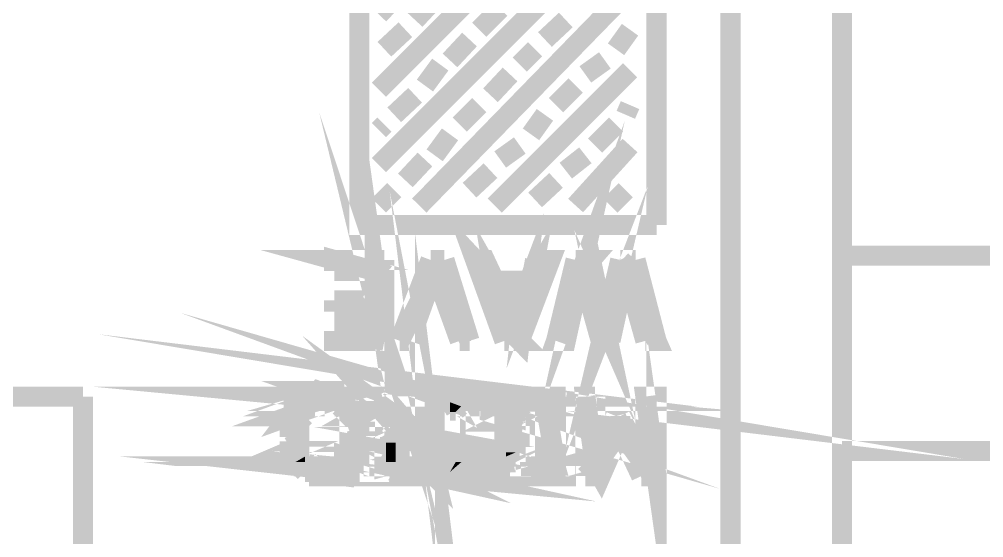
# Model space of a CAD drawing. Header units: inches. Extents: x -524 to 1067, y -71 to 1110.
# Drawn here: x 761.75 to 806.25, y 426.51 to 450.43 of the extents above; entities that cross this region are included whole.
import ezdxf

# ---------------------------------------------------------------- set-up
doc = ezdxf.new("R2010")
doc.units = ezdxf.units.IN
doc.header["$MEASUREMENT"] = 0
doc.layers.add('H', color=7, linetype='Continuous')
doc.layers.add('P', color=7, linetype='Continuous')

msp = doc.modelspace()

# ---------------------------------------------------------------- hatches: boundary and pattern name
at = {"layer": 'H', "linetype": 'Continuous'}
for points in [[(776.349, 438.812), (776.349, 439.265), (778.667, 439.265), (778.152, 438.812), (776.349, 438.812)], [(778.667, 435.593), (778.152, 438.812), (778.667, 439.265), (778.667, 435.593)], [(780.919, 438.812), (779.827, 435.593), (779.309, 435.593), (780.729, 439.265), (781.437, 439.265), (780.919, 438.812)], [(782.145, 435.593), (780.919, 438.812), (781.437, 439.265), (782.594, 435.593), (782.145, 435.593)], [(783.944, 437.845), (784.204, 435.593), (782.787, 439.265), (783.755, 438.363), (785.105, 437.845), (783.944, 437.845)], [(783.755, 438.363), (782.787, 439.265), (783.236, 439.265), (783.755, 438.363)], [(784.912, 435.593), (785.105, 437.845), (785.364, 438.363), (785.62, 439.265), (784.912, 435.593)], [(784.912, 435.593), (785.62, 439.265), (786.262, 439.265), (784.912, 435.593)], [(787.682, 438.812), (786.97, 435.593), (786.521, 435.593), (787.423, 439.265), (788.131, 439.265), (787.682, 438.812)], [(788.839, 436.235), (788.58, 435.593), (787.682, 438.812), (788.131, 439.265), (788.839, 436.235)], [(789.74, 438.812), (789.032, 435.593), (788.58, 435.593), (788.839, 436.235), (789.547, 439.265), (790.255, 439.265), (789.74, 438.812)], [(790.708, 435.593), (789.74, 438.812), (790.255, 439.265), (791.156, 435.593), (790.708, 435.593)], [(778.667, 435.593), (778.152, 436.947), (778.152, 438.812), (778.667, 435.593)], [(785.105, 437.845), (783.755, 438.363), (785.364, 438.363), (785.105, 437.845)], [(784.204, 435.593), (783.944, 437.845), (784.463, 436.046), (784.204, 435.593)], [(784.204, 435.593), (784.463, 436.046), (785.105, 437.845), (784.912, 435.593), (784.204, 435.593)], [(776.349, 436.947), (776.349, 437.396), (778.152, 436.947), (776.349, 436.947)], [(778.152, 436.947), (776.349, 437.396), (778.152, 437.396), (778.152, 436.947)], [(778.667, 435.593), (778.152, 436.046), (778.152, 436.947), (778.667, 435.593)], [(776.349, 435.593), (776.349, 436.046), (778.667, 435.593), (776.349, 435.593)], [(778.667, 435.593), (776.349, 436.046), (778.152, 436.046), (778.667, 435.593)], [(774.933, 432.761), (774.933, 433.02), (775.382, 433.02), (775.641, 433.275), (776.349, 433.275), (776.349, 433.02), (776.802, 433.02), (776.991, 432.761), (774.933, 432.761)], [(779.827, 431.6), (779.309, 431.41), (777.959, 433.02), (778.667, 433.02), (779.827, 431.6)], [(780.919, 429.282), (780.47, 431.151), (780.47, 433.02), (780.919, 429.282)], [(780.919, 429.282), (780.47, 433.02), (780.919, 433.02), (780.919, 429.282)], [(781.886, 432.761), (781.886, 433.02), (783.944, 433.02), (784.204, 432.761), (781.886, 432.761)], [(782.594, 433.02), (782.787, 433.275), (783.236, 433.275), (783.495, 433.02), (782.594, 433.02)], [(785.364, 432.761), (785.364, 433.02), (786.97, 432.761), (785.364, 432.761)], [(786.97, 432.761), (785.364, 433.02), (786.97, 433.02), (786.97, 432.761)], [(788.39, 429.801), (787.937, 429.282), (787.937, 433.02), (788.39, 433.02), (788.39, 429.801)], [(790.448, 429.282), (790.708, 429.801), (790.708, 433.02), (791.156, 429.282), (790.448, 429.282)], [(791.156, 429.282), (790.708, 433.02), (791.156, 433.02), (791.156, 429.282)], [(774.484, 432.312), (774.484, 432.567), (775.126, 432.567), (775.126, 432.312), (774.484, 432.312)], [(774.674, 432.567), (775.382, 432.695), (775.641, 432.761), (775.382, 432.695), (775.382, 432.567), (774.674, 432.567)], [(774.674, 432.567), (774.674, 432.761), (775.641, 432.761), (774.674, 432.567)], [(776.349, 432.567), (776.349, 432.761), (777.251, 432.567), (776.349, 432.567)], [(777.251, 432.567), (776.349, 432.761), (777.251, 432.761), (777.251, 432.567)], [(777.444, 432.053), (776.802, 432.312), (776.543, 432.567), (777.251, 432.312), (777.444, 432.312), (777.444, 432.053)], [(777.251, 432.312), (776.543, 432.567), (777.251, 432.567), (777.251, 432.312)], [(782.335, 432.567), (781.627, 432.761), (782.594, 432.761), (782.594, 432.567), (782.335, 432.567)], [(782.145, 432.567), (781.627, 432.761), (782.335, 432.567), (782.145, 432.567)], [(781.627, 432.312), (781.627, 432.761), (782.145, 432.567), (781.886, 432.312), (781.627, 432.312)], [(783.495, 432.567), (783.495, 432.761), (784.463, 432.761), (784.463, 432.567), (783.495, 432.567)], [(783.944, 432.312), (783.944, 432.567), (784.652, 432.312), (783.944, 432.312)], [(784.652, 432.312), (783.944, 432.567), (784.463, 432.567), (784.652, 432.312)], [(786.072, 429.801), (786.072, 432.761), (786.521, 429.801), (786.072, 429.801)], [(786.521, 429.801), (786.072, 432.761), (786.521, 432.761), (786.521, 429.801)], [(774.225, 432.053), (774.484, 432.312), (774.933, 432.312), (774.933, 432.053), (774.674, 431.859), (774.674, 431.41), (774.225, 431.6), (774.225, 432.053)], [(776.991, 431.41), (776.991, 432.053), (776.802, 432.312), (777.444, 432.053), (777.444, 431.859), (777.7, 431.859), (777.7, 431.6), (776.991, 431.41)], [(783.944, 432.053), (783.944, 432.312), (784.652, 432.053), (783.944, 432.053)], [(784.652, 432.053), (783.944, 432.312), (784.652, 432.312), (784.652, 432.053)], [(784.204, 430.443), (784.204, 432.053), (784.652, 432.053), (784.652, 431.859), (784.912, 431.6), (784.912, 430.702), (784.652, 430.702), (784.652, 430.443), (784.204, 430.443)], [(789.547, 431.41), (788.58, 429.282), (787.937, 429.282), (788.39, 429.801), (789.288, 432.053), (789.547, 432.053), (789.547, 431.41)], [(790.708, 429.801), (790.448, 429.282), (789.547, 431.41), (789.547, 432.053), (790.708, 429.801)], [(774.225, 431.151), (774.225, 431.6), (774.674, 431.41), (774.674, 430.892), (774.225, 431.151)], [(776.991, 431.41), (777.7, 431.6), (777.7, 431.41), (776.991, 431.41)], [(776.991, 431.151), (776.991, 431.41), (777.7, 431.151), (776.991, 431.151)], [(777.7, 431.151), (776.991, 431.41), (777.7, 431.41), (777.7, 431.151)], [(778.86, 431.151), (779.119, 431.41), (780.47, 431.151), (778.86, 431.151)], [(780.47, 431.151), (779.119, 431.41), (779.309, 431.41), (780.47, 431.151)], [(780.47, 431.151), (779.309, 431.41), (779.827, 431.6), (780.47, 431.151)], [(780.47, 431.151), (779.827, 431.6), (780.47, 431.6), (780.47, 431.151)], [(774.225, 430.25), (774.225, 431.151), (774.674, 430.892), (774.674, 430.443), (774.933, 430.443), (774.225, 430.25)], [(776.991, 430.25), (776.991, 430.702), (777.7, 430.892), (777.7, 430.702), (777.444, 430.702), (777.444, 429.994), (776.802, 429.994), (776.802, 430.25), (776.991, 430.25)], [(776.991, 430.702), (776.991, 431.151), (777.7, 431.151), (777.7, 430.892), (776.991, 430.702)], [(778.667, 430.443), (778.667, 430.892), (779.119, 430.892), (779.119, 430.702), (778.667, 430.443)], [(778.86, 430.892), (779.309, 431.085), (779.568, 431.151), (779.309, 431.085), (779.309, 430.892), (778.86, 430.892)], [(778.86, 430.892), (778.86, 431.151), (779.568, 431.151), (778.86, 430.892)], [(780.919, 429.282), (780.47, 429.801), (780.47, 431.151), (780.919, 429.282)], [(774.484, 429.994), (774.484, 430.25), (774.225, 430.25), (774.933, 430.443), (774.933, 430.25), (774.484, 429.994)], [(778.667, 430.443), (779.119, 430.702), (779.119, 430.443), (778.667, 430.443)], [(778.667, 429.994), (778.667, 430.443), (779.119, 430.25), (779.119, 429.994), (778.667, 429.994)], [(779.119, 430.25), (778.667, 430.443), (779.119, 430.443), (779.119, 430.25)], [(783.944, 429.994), (783.944, 430.25), (784.204, 430.25), (784.652, 430.443), (784.652, 429.994), (783.944, 429.994)], [(784.204, 430.25), (784.204, 430.443), (784.652, 430.443), (784.204, 430.25)], [(774.484, 429.994), (774.933, 430.25), (774.933, 429.994), (774.484, 429.994)], [(774.484, 429.801), (774.484, 429.994), (775.126, 429.994), (775.382, 429.801), (774.484, 429.801)], [(776.543, 429.801), (776.543, 429.994), (777.251, 429.994), (777.251, 429.801), (776.543, 429.801)], [(778.667, 429.801), (778.667, 429.994), (779.309, 429.994), (779.309, 429.801), (778.667, 429.801)], [(781.627, 429.542), (781.627, 430.25), (781.886, 430.25), (781.886, 429.994), (781.627, 429.542)], [(781.627, 429.542), (782.145, 429.994), (782.335, 429.801), (781.627, 429.542)], [(781.627, 429.542), (781.886, 429.994), (782.145, 429.994), (781.627, 429.542)], [(783.755, 429.801), (783.755, 429.994), (784.463, 429.994), (784.463, 429.801), (783.755, 429.801)], [(775.126, 429.282), (775.126, 429.542), (774.933, 429.542), (774.674, 429.801), (775.834, 429.801), (776.991, 429.542), (776.802, 429.542), (776.802, 429.282), (775.126, 429.282)], [(776.991, 429.542), (775.834, 429.801), (776.991, 429.801), (776.991, 429.542)], [(780.919, 429.282), (778.86, 429.542), (778.86, 429.801), (780.919, 429.282)], [(780.919, 429.282), (778.86, 429.801), (780.017, 429.801), (780.919, 429.282)], [(779.309, 429.282), (779.119, 429.476), (778.86, 429.542), (779.119, 429.542), (780.919, 429.282), (779.309, 429.282)], [(780.919, 429.282), (780.017, 429.801), (780.47, 429.801), (780.919, 429.282)], [(783.755, 429.282), (782.145, 429.542), (781.627, 429.542), (783.047, 429.801), (784.204, 429.542), (783.755, 429.542), (783.755, 429.282)], [(781.627, 429.542), (782.787, 429.801), (783.047, 429.801), (781.627, 429.542)], [(781.627, 429.542), (782.594, 429.801), (782.787, 429.801), (781.627, 429.542)], [(781.627, 429.542), (782.335, 429.801), (782.594, 429.801), (781.627, 429.542)], [(782.145, 429.282), (782.145, 429.542), (783.755, 429.282), (782.145, 429.282)], [(784.204, 429.542), (783.047, 429.801), (784.204, 429.801), (784.204, 429.542)], [(785.364, 429.282), (786.97, 429.801), (786.97, 429.282), (785.364, 429.282)], [(785.364, 429.282), (786.521, 429.801), (786.97, 429.801), (785.364, 429.282)], [(785.364, 429.282), (785.364, 429.801), (786.521, 429.801), (785.364, 429.282)]]:
    msp.add_hatch(color=256, dxfattribs=at).paths.add_polyline_path(points)

# ---------------------------------------------------------------- linework, layer by layer
at = {"layer": 'P', "const_width": 0.927}
for points in [[(799.719, 472.226), (799.719, 349.585)], [(794.569, 463.149), (794.569, 349.585)], [(794.569, 349.585), (794.569, 463.149)], [(791.156, 440.936), (777.444, 440.936), (777.444, 459.222)], [(791.156, 459.222), (791.156, 440.936)], [(789.481, 458.321), (778.346, 447.181)], [(785.813, 458.321), (778.346, 450.66)], [(789.934, 455.295), (778.346, 443.707)], [(789.934, 451.816), (780.211, 441.838)], [(780.919, 451.368), (780.017, 450.4)], [(783.944, 450.915), (782.981, 449.951)], [(786.97, 450.4), (786.007, 449.499)], [(779.568, 449.951), (778.601, 449.05)], [(789.934, 449.951), (789.288, 449.05)], [(782.528, 449.499), (781.627, 448.535)], [(785.554, 449.05), (784.846, 448.342)], [(781.178, 448.342), (780.47, 447.375)], [(788.773, 448.535), (787.872, 447.889)], [(784.397, 447.889), (783.495, 446.926)], [(789.934, 448.083), (783.689, 441.838)], [(787.423, 447.375), (786.521, 446.473)], [(780.017, 446.926), (779.054, 446.024)], [(782.981, 446.473), (782.079, 445.572)], [(789.934, 446.473), (789.74, 446.024)], [(786.007, 446.024), (785.364, 445.123)], [(778.152, 436.947), (778.601, 435.593), (778.152, 437.462), (778.152, 436.947)], [(778.601, 445.572), (778.346, 445.316)], [(789.288, 445.572), (788.324, 444.608)], [(778.152, 437.462), (778.152, 438.812), (778.601, 435.593)], [(781.627, 445.123), (780.919, 444.155)], [(786.97, 435.593), (786.521, 435.593), (787.682, 438.812), (786.97, 435.593)], [(784.846, 444.608), (783.944, 443.962)], [(789.934, 444.608), (787.423, 441.838)], [(787.872, 444.155), (786.97, 443.447)], [(780.47, 443.962), (779.568, 442.998)], [(783.495, 443.447), (782.528, 442.546)], [(786.521, 442.998), (785.554, 442.097)], [(779.054, 442.546), (778.346, 441.838)], [(789.74, 442.546), (789.032, 441.838)], [(789.74, 438.812), (788.773, 436.301), (789.481, 439.327)], [(784.138, 435.593), (782.787, 439.327), (783.689, 438.363)], [(780.919, 429.348), (780.47, 431.666), (780.47, 433.02), (780.919, 429.348)], [(783.944, 437.911), (783.689, 438.363), (784.138, 435.593)], [(784.846, 435.593), (785.364, 438.363), (785.105, 437.911)], [(788.773, 436.301), (787.682, 438.812), (788.131, 439.327), (788.773, 436.301)], [(778.152, 438.812), (776.283, 439.327), (778.601, 439.327)], [(778.152, 438.812), (776.283, 439.327), (776.283, 438.812)], [(778.601, 439.327), (778.152, 438.812), (778.601, 435.593)], [(778.601, 439.327), (778.152, 438.812)], [(778.601, 435.593), (778.601, 439.327)], [(779.309, 435.593), (780.919, 438.812), (780.729, 439.327)], [(780.729, 439.327), (779.309, 435.593)], [(780.919, 438.812), (780.729, 439.327)], [(780.729, 439.327), (781.371, 439.327)], [(782.528, 435.593), (780.919, 438.812), (781.371, 439.327)], [(781.371, 439.327), (780.919, 438.812)], [(781.371, 439.327), (782.528, 435.593)], [(783.689, 438.363), (782.787, 439.327)], [(782.787, 439.327), (783.236, 439.327), (783.689, 438.363)], [(785.554, 439.327), (784.846, 435.593)], [(784.846, 435.593), (785.554, 439.327)], [(785.554, 439.327), (786.262, 439.327), (784.846, 435.593)], [(785.364, 438.363), (785.554, 439.327)], [(787.423, 439.327), (786.521, 435.593)], [(787.682, 438.812), (787.423, 439.327)], [(787.682, 438.812), (787.423, 439.327)], [(787.423, 439.327), (788.131, 439.327), (787.682, 438.812)], [(790.189, 439.327), (789.481, 439.327)], [(789.481, 439.327), (789.74, 438.812), (790.189, 439.327)], [(789.481, 439.327), (789.74, 438.812)], [(789.74, 438.812), (790.189, 439.327)], [(790.189, 439.327), (791.156, 435.593)], [(871.051, 439.52), (799.719, 439.52)], [(776.283, 438.812), (778.152, 438.812)], [(779.309, 435.593), (780.919, 438.812)], [(780.919, 438.812), (779.762, 435.593)], [(782.528, 435.593), (780.919, 438.812)], [(780.919, 438.812), (782.079, 435.593)], [(786.521, 435.593), (787.682, 438.812)], [(788.773, 436.301), (787.682, 438.812)], [(787.682, 438.812), (788.58, 435.593)], [(789.74, 438.812), (788.773, 436.301)], [(789.032, 435.593), (789.74, 438.812)], [(790.642, 435.593), (791.156, 435.593), (789.74, 438.812)], [(789.74, 438.812), (790.642, 435.593)], [(791.156, 435.593), (789.74, 438.812)], [(783.689, 438.363), (785.364, 438.363), (783.689, 438.363), (783.689, 438.363), (785.364, 438.363)], [(783.689, 438.363), (785.105, 437.911)], [(783.944, 437.911), (783.689, 438.363)], [(783.689, 438.363), (785.105, 437.911)], [(783.689, 438.363), (784.138, 435.593)], [(784.846, 435.593), (785.364, 438.363)], [(785.105, 437.911), (785.364, 438.363)], [(783.944, 437.911), (784.397, 436.046)], [(784.138, 435.593), (783.944, 437.911)], [(785.105, 437.911), (783.944, 437.911)], [(784.138, 435.593), (783.944, 437.911)], [(785.105, 437.911), (784.397, 436.046), (784.846, 435.593), (785.105, 437.911)], [(785.105, 437.911), (784.846, 435.593)], [(776.283, 437.462), (776.283, 436.947)], [(778.152, 436.947), (776.283, 437.462)], [(776.283, 437.462), (778.152, 437.462)], [(778.152, 437.462), (776.283, 437.462), (776.283, 437.462), (778.152, 437.462)], [(776.283, 437.462), (778.152, 436.947), (778.152, 437.462)], [(778.601, 435.593), (778.152, 437.462)], [(776.283, 436.947), (778.152, 436.947)], [(778.152, 436.947), (778.152, 436.046), (778.601, 435.593), (778.152, 436.947)], [(788.58, 435.593), (788.773, 436.301)], [(788.58, 435.593), (788.773, 436.301)], [(788.773, 436.301), (789.032, 435.593)], [(788.773, 436.301), (789.032, 435.593)], [(776.283, 436.046), (778.601, 435.593)], [(778.601, 435.593), (776.283, 435.593), (776.283, 436.046)], [(776.283, 436.046), (778.152, 436.046), (776.283, 436.046), (776.283, 436.046), (778.152, 436.046)], [(776.283, 436.046), (778.601, 435.593)], [(778.601, 435.593), (778.152, 436.046)], [(784.397, 436.046), (784.846, 435.593), (784.138, 435.593)], [(784.138, 435.593), (784.397, 436.046)], [(784.397, 436.046), (784.138, 435.593)], [(786.521, 432.826), (785.364, 433.02), (786.97, 432.826)], [(779.762, 431.666), (777.893, 433.02), (779.309, 431.41)], [(779.762, 435.593), (779.309, 435.593)], [(782.079, 435.593), (782.528, 435.593)], [(789.032, 435.593), (788.58, 435.593)], [(781.886, 432.374), (781.627, 432.826), (782.079, 432.567)], [(683.578, 433.02), (764.695, 433.02)], [(764.695, 433.02), (764.695, 352.417), (794.569, 352.417)], [(776.991, 432.826), (774.933, 433.02), (776.736, 433.02), (776.991, 432.826)], [(784.138, 432.826), (781.886, 433.02), (783.944, 433.02), (784.138, 432.826)], [(776.283, 433.02), (775.575, 433.275), (776.283, 433.275), (776.283, 433.02)], [(781.886, 432.826), (784.138, 432.826), (781.886, 433.02), (781.886, 432.826)], [(776.991, 432.826), (774.933, 433.02), (774.933, 432.826)], [(774.933, 433.02), (776.736, 433.02), (774.933, 433.02), (774.933, 433.02), (776.736, 433.02), (774.933, 433.02)], [(776.736, 433.02), (776.736, 433.02), (774.933, 433.02)], [(776.736, 433.02), (775.126, 433.02), (774.933, 433.02)], [(776.736, 433.02), (775.126, 433.02), (776.543, 433.02)], [(775.126, 433.02), (776.543, 433.02)], [(776.543, 433.02), (775.126, 433.02)], [(775.126, 433.02), (775.126, 433.02)], [(776.543, 433.02), (775.126, 433.02)], [(775.126, 433.02), (776.543, 433.02), (776.543, 433.02), (775.126, 433.02)], [(776.543, 433.02), (775.126, 433.02)], [(775.126, 433.02), (775.126, 433.02)], [(776.543, 433.02), (775.126, 433.02)], [(775.126, 433.02), (776.543, 433.02), (776.543, 433.02), (775.126, 433.02)], [(775.382, 433.02), (775.126, 433.02)], [(776.283, 433.02), (775.575, 433.275), (775.382, 433.02)], [(776.543, 433.02), (775.382, 433.02)], [(776.543, 433.02), (775.382, 433.02), (776.283, 433.02)], [(775.382, 433.02), (776.283, 433.02)], [(776.283, 433.02), (775.382, 433.02), (775.382, 433.02), (776.283, 433.02)], [(775.382, 433.02), (776.283, 433.02)], [(775.382, 433.02), (776.283, 433.02)], [(775.575, 433.275), (776.283, 433.275)], [(776.283, 433.275), (775.575, 433.275)], [(775.575, 433.275), (775.575, 433.275)], [(776.283, 433.275), (775.575, 433.275)], [(775.575, 433.275), (776.094, 433.275)], [(775.575, 433.275), (776.094, 433.275), (775.834, 433.275), (775.575, 433.275)], [(775.834, 433.275), (775.834, 433.275), (775.834, 433.275), (776.094, 433.275)], [(775.834, 433.275), (776.094, 433.275)], [(776.094, 433.275), (776.283, 433.275)], [(776.094, 433.275), (776.094, 433.275), (776.094, 433.275)], [(776.283, 433.02), (776.543, 433.02)], [(776.283, 433.02), (776.283, 433.02)], [(776.543, 433.02), (776.736, 433.02)], [(779.762, 431.666), (777.893, 433.02), (778.601, 433.02)], [(786.97, 432.826), (785.364, 433.02), (786.97, 433.02)], [(778.601, 433.02), (779.762, 431.666)], [(780.919, 429.348), (780.47, 433.02), (780.919, 433.02)], [(780.919, 433.02), (780.919, 429.348)], [(783.495, 432.567), (784.397, 432.567), (783.495, 432.826), (783.495, 432.567)], [(781.886, 433.02), (783.944, 433.02), (781.886, 433.02), (781.886, 433.02), (783.944, 433.02), (781.886, 433.02)], [(783.944, 433.02), (783.944, 433.02), (781.886, 433.02)], [(783.944, 433.02), (782.079, 433.02), (781.886, 433.02)], [(783.944, 433.02), (782.079, 433.02), (782.079, 433.02), (783.944, 433.02)], [(782.335, 433.02), (783.689, 433.02), (782.335, 433.02), (783.689, 433.02), (782.079, 433.02), (782.335, 433.02)], [(783.689, 433.02), (782.079, 433.02), (783.944, 433.02), (783.689, 433.02)], [(783.495, 433.02), (782.335, 433.02)], [(782.335, 433.02), (782.528, 433.02)], [(783.495, 433.02), (782.335, 433.02), (783.495, 433.02), (783.495, 433.02), (782.335, 433.02), (783.495, 433.02)], [(782.335, 433.02), (782.335, 433.02), (783.495, 433.02)], [(782.335, 433.02), (783.689, 433.02), (783.495, 433.02)], [(782.335, 433.02), (783.689, 433.02), (783.689, 433.02), (782.335, 433.02), (783.689, 433.02), (782.335, 433.02), (783.689, 433.02)], [(782.335, 433.02), (782.335, 433.02), (783.689, 433.02)], [(783.236, 433.275), (782.528, 433.02)], [(782.528, 433.02), (782.787, 433.275)], [(783.236, 433.275), (782.528, 433.02)], [(782.528, 433.02), (783.495, 433.02)], [(783.495, 433.02), (782.528, 433.02)], [(782.528, 433.02), (783.495, 433.02)], [(782.528, 433.02), (783.495, 433.02)], [(782.528, 433.02), (783.495, 433.02)], [(783.495, 433.02), (783.495, 433.02), (782.528, 433.02)], [(782.787, 433.275), (782.787, 433.275), (782.787, 433.275)], [(782.787, 433.275), (783.236, 433.275)], [(783.236, 433.275), (782.787, 433.275), (782.787, 433.275), (783.236, 433.275)], [(782.787, 433.275), (783.236, 433.275)], [(782.787, 433.275), (783.236, 433.275)], [(782.981, 433.275), (782.981, 433.275), (782.981, 433.275)], [(782.981, 433.275), (783.236, 433.275), (782.981, 433.275)], [(783.236, 433.275), (783.236, 433.275)], [(783.495, 433.02), (783.236, 433.275)], [(786.521, 432.826), (785.364, 433.02)], [(785.364, 433.02), (785.364, 432.826), (786.521, 432.826)], [(786.97, 433.02), (786.97, 432.826)], [(788.324, 429.801), (787.872, 433.02), (788.324, 433.02)], [(787.872, 429.348), (788.324, 429.801), (787.872, 433.02)], [(787.872, 433.02), (787.872, 429.348)], [(788.324, 433.02), (788.324, 429.801)], [(791.156, 429.348), (790.642, 433.02), (791.156, 433.02), (791.156, 429.348)], [(790.642, 433.02), (790.642, 429.801), (791.156, 429.348)], [(791.156, 429.348), (790.642, 433.02)], [(775.382, 432.826), (774.674, 432.567), (775.382, 432.567), (775.382, 432.826)], [(774.674, 432.826), (775.575, 432.826), (774.674, 432.567), (774.674, 432.826)], [(774.933, 432.374), (774.225, 432.118), (774.418, 432.374)], [(774.418, 432.374), (775.126, 432.567)], [(774.418, 432.374), (775.126, 432.567)], [(775.126, 432.567), (774.418, 432.567), (774.418, 432.374)], [(775.126, 432.567), (774.418, 432.567), (775.126, 432.567), (775.126, 432.567), (774.418, 432.567), (775.126, 432.567)], [(774.418, 432.567), (774.418, 432.567), (775.126, 432.567)], [(774.418, 432.567), (775.382, 432.567), (775.126, 432.567)], [(774.418, 432.567), (775.382, 432.567), (775.382, 432.567)], [(775.382, 432.567), (774.418, 432.567)], [(775.382, 432.567), (774.418, 432.567)], [(774.418, 432.567), (774.674, 432.567)], [(775.575, 432.826), (774.674, 432.567), (775.575, 432.826)], [(775.834, 432.826), (774.674, 432.826), (775.834, 432.826), (774.674, 432.826), (775.575, 432.826), (775.834, 432.826)], [(775.575, 432.826), (774.674, 432.567), (775.575, 432.826), (775.575, 432.826)], [(775.834, 432.826), (774.674, 432.826), (776.991, 432.826), (775.834, 432.826)], [(774.674, 432.826), (776.991, 432.826), (774.674, 432.826), (774.674, 432.826), (776.991, 432.826), (774.674, 432.826)], [(776.991, 432.826), (776.991, 432.826), (774.674, 432.826)], [(776.991, 432.826), (774.933, 432.826), (774.674, 432.826)], [(774.674, 432.567), (775.382, 432.567)], [(776.991, 432.826), (774.933, 432.826), (776.991, 432.826), (776.991, 432.826), (774.933, 432.826)], [(775.126, 432.567), (775.126, 432.374)], [(775.834, 432.826), (777.185, 432.826)], [(777.185, 432.826), (775.834, 432.826)], [(775.834, 432.826), (776.991, 432.826)], [(776.991, 432.826), (775.834, 432.826)], [(775.834, 432.826), (776.991, 432.826), (777.185, 432.826), (775.834, 432.826)], [(776.094, 432.826), (777.185, 432.826), (776.094, 432.826)], [(776.094, 432.826), (777.185, 432.826), (776.094, 432.826), (776.094, 432.826)], [(776.283, 432.826), (777.185, 432.567), (776.283, 432.826)], [(776.283, 432.826), (777.185, 432.826), (776.283, 432.826), (776.283, 432.826), (777.185, 432.826)], [(776.283, 432.826), (777.185, 432.567), (777.185, 432.826)], [(776.283, 432.567), (777.185, 432.567), (776.283, 432.567)], [(776.283, 432.567), (777.185, 432.567), (777.185, 432.567), (776.283, 432.567)], [(776.543, 432.567), (776.736, 432.374)], [(777.185, 432.374), (776.543, 432.567)], [(776.543, 432.567), (777.185, 432.567), (776.543, 432.567), (776.543, 432.567), (777.185, 432.567), (776.543, 432.567)], [(777.185, 432.567), (777.185, 432.567), (776.543, 432.567), (777.185, 432.567)], [(776.543, 432.567), (776.543, 432.567), (777.185, 432.567)], [(776.543, 432.567), (777.185, 432.374)], [(777.185, 432.374), (777.185, 432.567)], [(782.528, 432.826), (781.627, 432.826), (782.528, 432.567), (782.528, 432.826)], [(781.627, 432.826), (782.528, 432.567), (782.335, 432.567), (781.627, 432.826)], [(784.397, 432.567), (783.495, 432.826), (784.397, 432.826), (784.397, 432.567)], [(782.787, 432.826), (781.627, 432.826), (784.138, 432.826)], [(782.787, 432.826), (781.627, 432.826)], [(781.627, 432.826), (782.787, 432.826)], [(781.627, 432.826), (782.787, 432.826)], [(782.787, 432.826), (782.787, 432.826), (781.627, 432.826)], [(782.787, 432.826), (781.627, 432.826)], [(781.627, 432.826), (782.787, 432.826)], [(781.627, 432.826), (782.335, 432.567), (782.335, 432.567), (781.627, 432.826), (782.335, 432.567), (781.627, 432.826), (782.335, 432.567)], [(781.627, 432.826), (782.079, 432.567), (782.335, 432.567)], [(781.627, 432.826), (782.079, 432.567)], [(782.079, 432.567), (781.627, 432.826)], [(781.886, 432.374), (781.627, 432.826)], [(781.627, 432.826), (781.627, 432.374)], [(781.627, 432.826), (784.138, 432.826), (784.138, 432.826), (781.627, 432.826)], [(781.886, 432.826), (784.138, 432.826), (781.886, 432.826)], [(782.079, 432.567), (781.886, 432.374)], [(782.079, 432.567), (782.079, 432.567)], [(784.138, 432.826), (782.787, 432.826), (782.981, 432.826)], [(784.138, 432.826), (782.787, 432.826)], [(782.787, 432.826), (782.787, 432.826)], [(784.138, 432.826), (782.981, 432.826), (784.138, 432.826), (784.138, 432.826), (782.981, 432.826)], [(782.981, 432.826), (784.397, 432.826)], [(784.397, 432.826), (782.981, 432.826)], [(782.981, 432.826), (784.138, 432.826), (782.981, 432.826), (784.138, 432.826), (784.397, 432.826)], [(784.397, 432.826), (782.981, 432.826)], [(783.495, 432.826), (784.397, 432.826), (783.236, 432.826), (783.495, 432.826)], [(784.397, 432.826), (783.236, 432.826), (783.236, 432.826), (784.397, 432.826)], [(783.495, 432.567), (784.397, 432.567), (783.495, 432.567)], [(783.495, 432.567), (784.397, 432.567), (783.495, 432.567), (784.397, 432.567), (784.397, 432.567), (783.495, 432.567)], [(783.689, 432.567), (784.397, 432.567)], [(784.397, 432.567), (783.689, 432.567)], [(783.689, 432.567), (783.689, 432.567)], [(784.397, 432.567), (783.689, 432.567)], [(783.689, 432.567), (784.397, 432.567), (784.397, 432.567), (783.689, 432.567)], [(784.397, 432.567), (783.944, 432.567), (783.689, 432.567)], [(783.944, 432.567), (784.652, 432.374), (783.944, 432.567)], [(784.397, 432.567), (783.944, 432.567)], [(783.944, 432.567), (784.652, 432.374)], [(784.652, 432.374), (784.397, 432.567)], [(785.364, 432.826), (786.007, 432.826), (786.521, 432.826)], [(786.521, 432.826), (785.364, 432.826)], [(786.007, 432.826), (786.007, 429.801), (786.521, 429.801)], [(786.521, 429.801), (786.007, 432.826)], [(786.007, 432.826), (786.521, 432.826)], [(786.521, 429.801), (786.007, 432.826)], [(786.521, 432.826), (786.521, 429.801)], [(786.97, 432.826), (786.521, 432.826)], [(774.933, 432.374), (774.225, 432.118), (774.933, 432.118)], [(774.225, 432.118), (774.933, 432.118)], [(774.933, 432.118), (774.225, 432.118), (774.225, 432.118), (774.933, 432.118)], [(774.225, 432.118), (774.933, 432.118)], [(774.225, 432.118), (774.933, 432.118)], [(774.933, 432.118), (774.225, 432.118), (774.225, 432.118), (774.933, 432.118)], [(774.225, 432.118), (774.674, 431.859)], [(774.225, 432.118), (774.674, 431.859)], [(774.674, 431.859), (774.225, 431.859), (774.225, 432.118)], [(774.933, 432.374), (774.418, 432.374), (774.933, 432.374), (774.418, 432.374), (774.933, 432.374), (774.933, 432.374), (774.418, 432.374), (774.933, 432.374)], [(774.418, 432.374), (774.418, 432.374), (774.933, 432.374), (774.418, 432.374)], [(774.933, 432.374), (774.933, 432.374), (774.418, 432.374)], [(774.933, 432.374), (774.418, 432.374)], [(774.418, 432.374), (775.126, 432.374)], [(774.418, 432.374), (775.126, 432.374)], [(775.126, 432.374), (774.418, 432.374), (774.418, 432.374), (775.126, 432.374)], [(774.674, 431.859), (774.933, 432.118)], [(774.933, 432.118), (774.933, 432.374)], [(775.126, 432.374), (774.933, 432.374)], [(774.933, 432.118), (774.933, 432.118)], [(776.991, 432.118), (777.444, 432.118), (776.991, 431.859)], [(776.736, 432.374), (776.991, 432.118), (777.444, 432.118)], [(777.444, 432.118), (776.736, 432.374)], [(776.736, 432.374), (777.185, 432.374)], [(776.736, 432.374), (777.185, 432.374), (776.736, 432.374), (776.736, 432.374), (777.185, 432.374)], [(776.736, 432.374), (777.444, 432.374), (777.185, 432.374)], [(776.736, 432.374), (777.444, 432.374), (776.736, 432.374), (776.736, 432.374), (777.444, 432.374), (776.736, 432.374)], [(777.444, 432.374), (777.444, 432.374), (776.736, 432.374), (777.444, 432.374)], [(776.736, 432.374), (776.736, 432.374), (777.444, 432.374)], [(776.736, 432.374), (777.444, 432.118), (777.444, 432.374)], [(776.991, 432.118), (777.444, 432.118)], [(777.444, 432.118), (776.991, 432.118), (776.991, 432.118), (777.444, 432.118)], [(776.991, 432.118), (777.444, 432.118)], [(776.991, 431.859), (776.991, 432.118)], [(777.444, 432.118), (776.991, 431.859)], [(776.991, 431.859), (777.444, 431.859), (777.444, 432.118)], [(777.444, 432.118), (777.444, 432.118)], [(781.627, 429.542), (781.886, 430.25), (781.886, 429.994)], [(781.627, 432.374), (781.886, 432.374)], [(781.886, 432.374), (781.627, 432.374)], [(781.627, 432.374), (781.886, 432.374)], [(781.886, 432.374), (781.627, 432.374), (781.886, 432.374)], [(781.627, 432.374), (781.886, 432.374)], [(781.627, 432.374), (781.886, 432.374)], [(784.652, 432.118), (784.138, 431.859), (784.652, 431.859)], [(783.944, 432.374), (784.652, 432.118), (783.944, 432.374)], [(783.944, 432.374), (784.652, 432.374), (783.944, 432.374), (784.652, 432.374), (783.944, 432.374), (783.944, 432.374), (784.652, 432.374)], [(783.944, 432.374), (784.652, 432.118), (784.652, 432.374)], [(783.944, 432.374), (784.652, 432.374), (784.652, 432.374), (783.944, 432.374)], [(783.944, 432.118), (784.652, 432.118)], [(784.652, 432.118), (784.138, 432.118), (783.944, 432.118)], [(784.652, 432.118), (784.138, 432.118), (784.652, 432.118), (784.138, 432.118), (784.652, 432.118), (784.652, 432.118), (784.138, 432.118)], [(784.652, 432.118), (784.138, 431.859)], [(784.138, 431.859), (784.138, 432.118)], [(784.652, 432.118), (784.138, 432.118), (784.652, 432.118), (784.138, 432.118), (784.138, 432.118), (784.652, 432.118)], [(784.652, 431.859), (784.652, 432.118)], [(789.288, 432.118), (789.481, 431.41), (788.324, 429.801)], [(788.324, 429.801), (789.288, 432.118)], [(789.481, 432.118), (789.481, 431.41), (789.481, 432.118)], [(790.642, 429.801), (789.481, 431.41), (789.481, 432.118)], [(789.481, 432.118), (790.642, 429.801)], [(774.674, 431.859), (774.225, 431.859)], [(774.225, 431.859), (774.674, 431.859)], [(774.225, 431.859), (774.674, 431.859)], [(774.674, 431.859), (774.225, 431.859), (774.225, 431.859), (774.674, 431.859)], [(774.225, 431.859), (774.674, 431.859)], [(774.225, 431.859), (774.674, 431.859)], [(774.674, 431.859), (774.225, 431.859), (774.225, 431.859), (774.674, 431.859)], [(774.225, 431.859), (774.674, 431.666)], [(774.225, 431.859), (774.674, 431.666)], [(774.674, 431.666), (774.225, 431.666), (774.225, 431.859)], [(774.225, 431.666), (774.674, 431.41), (774.225, 431.666)], [(774.674, 431.666), (774.225, 431.666), (774.674, 431.666), (774.674, 431.666), (774.225, 431.666), (774.674, 431.666)], [(774.225, 431.666), (774.225, 431.666), (774.674, 431.666)], [(774.225, 431.666), (774.674, 431.41)], [(774.674, 431.859), (774.674, 431.859)], [(774.674, 431.859), (774.674, 431.859)], [(774.674, 431.666), (774.674, 431.859)], [(774.674, 431.41), (774.674, 431.666)], [(776.991, 431.859), (777.444, 431.859), (776.991, 431.859), (776.991, 431.859), (777.444, 431.859), (776.991, 431.859)], [(777.444, 431.859), (777.444, 431.859), (776.991, 431.859), (777.444, 431.859)], [(776.991, 431.859), (776.991, 431.859), (777.444, 431.859)], [(776.991, 431.859), (777.7, 431.859), (777.444, 431.859)], [(776.991, 431.859), (777.7, 431.859)], [(777.7, 431.859), (776.991, 431.666)], [(776.991, 431.666), (776.991, 431.859)], [(777.7, 431.859), (776.991, 431.666)], [(776.991, 431.666), (777.7, 431.666), (777.7, 431.859)], [(777.7, 431.666), (776.991, 431.41), (777.7, 431.666)], [(776.991, 431.666), (777.7, 431.666), (776.991, 431.666), (776.991, 431.666), (777.7, 431.666), (776.991, 431.666)], [(777.7, 431.666), (777.7, 431.666), (776.991, 431.666)], [(777.7, 431.666), (776.991, 431.41)], [(776.991, 431.41), (776.991, 431.666)], [(779.309, 431.41), (780.47, 431.151), (779.762, 431.666)], [(779.309, 431.41), (779.762, 431.666)], [(779.762, 431.666), (779.309, 431.41)], [(779.762, 431.666), (780.47, 431.666), (779.762, 431.666), (779.762, 431.666), (780.47, 431.666)], [(779.762, 431.666), (780.47, 431.151), (780.47, 431.666)], [(780.919, 429.348), (780.47, 431.666)], [(780.47, 431.666), (780.47, 431.151)], [(784.138, 431.859), (784.652, 431.859)], [(784.652, 431.859), (784.138, 431.859), (784.138, 431.859), (784.652, 431.859)], [(784.138, 431.859), (784.652, 431.859)], [(784.138, 431.859), (784.652, 431.859)], [(784.652, 431.859), (784.138, 431.859), (784.138, 431.859), (784.652, 431.859)], [(784.138, 431.859), (784.846, 431.666)], [(784.138, 431.859), (784.846, 431.666)], [(784.846, 431.666), (784.138, 431.666), (784.138, 431.859)], [(784.846, 431.666), (784.138, 431.666), (784.846, 431.666), (784.846, 431.666), (784.138, 431.666), (784.846, 431.666)], [(784.138, 431.666), (784.138, 431.666), (784.846, 431.666)], [(784.138, 431.666), (784.846, 431.41)], [(784.138, 431.666), (784.846, 431.41)], [(784.846, 431.41), (784.138, 431.41), (784.138, 431.666)], [(784.652, 431.859), (784.652, 431.859)], [(784.846, 431.666), (784.652, 431.859)], [(784.846, 431.41), (784.846, 431.666)], [(774.225, 431.41), (774.674, 431.41), (774.225, 431.41), (774.225, 431.41), (774.674, 431.41), (774.225, 431.41)], [(774.674, 431.41), (774.674, 431.41), (774.225, 431.41)], [(774.674, 431.41), (774.225, 431.151)], [(774.225, 431.151), (774.225, 431.41)], [(774.674, 431.41), (774.225, 431.151)], [(774.225, 431.151), (774.674, 431.151), (774.674, 431.41)], [(778.86, 431.151), (780.47, 431.151), (779.054, 431.41)], [(776.991, 431.151), (776.991, 431.41)], [(776.991, 431.41), (777.7, 431.151)], [(777.7, 431.41), (776.991, 431.41), (777.7, 431.41), (776.991, 431.41)], [(776.991, 431.41), (777.7, 431.151)], [(777.7, 431.41), (776.991, 431.41), (776.991, 431.41), (777.7, 431.41)], [(777.7, 431.151), (777.7, 431.41)], [(779.054, 431.41), (778.86, 431.151)], [(779.054, 431.41), (780.47, 431.151), (779.054, 431.41), (779.054, 431.41)], [(779.309, 431.41), (780.47, 431.151), (779.309, 431.41)], [(779.309, 431.41), (780.47, 431.151), (779.309, 431.41), (779.309, 431.41)], [(784.846, 431.41), (784.138, 431.41), (784.846, 431.41), (784.846, 431.41), (784.138, 431.41), (784.846, 431.41)], [(784.138, 431.41), (784.138, 431.41), (784.846, 431.41)], [(784.138, 431.41), (784.846, 431.151)], [(784.138, 431.41), (784.846, 431.151)], [(784.846, 431.151), (784.138, 431.151), (784.138, 431.41)], [(784.846, 431.151), (784.846, 431.41)], [(789.481, 431.41), (788.324, 429.801)], [(788.324, 429.801), (788.58, 429.348), (789.481, 431.41)], [(790.642, 429.801), (789.481, 431.41)], [(789.481, 431.41), (790.448, 429.348)], [(774.225, 431.151), (774.674, 430.958), (774.225, 431.151)], [(774.225, 431.151), (774.674, 431.151), (774.225, 431.151), (774.225, 431.151), (774.674, 431.151), (774.225, 431.151)], [(774.674, 431.151), (774.674, 431.151), (774.225, 431.151), (774.674, 431.151)], [(774.225, 431.151), (774.225, 431.151), (774.674, 431.151)], [(774.225, 431.151), (774.674, 430.958)], [(774.225, 430.958), (774.674, 430.958), (774.225, 430.958), (774.225, 430.958), (774.674, 430.958), (774.225, 430.958)], [(774.674, 430.958), (774.674, 430.958), (774.225, 430.958)], [(774.674, 430.958), (774.225, 430.702)], [(774.225, 430.702), (774.225, 430.958)], [(774.674, 430.958), (774.225, 430.702)], [(774.225, 430.702), (774.674, 430.702), (774.674, 430.958)], [(774.674, 430.958), (774.674, 431.151)], [(776.991, 431.151), (777.7, 431.151), (776.991, 431.151), (777.7, 431.151)], [(777.7, 431.151), (776.991, 430.958)], [(776.991, 430.958), (776.991, 431.151)], [(777.7, 431.151), (776.991, 430.958)], [(776.991, 430.958), (777.7, 430.958), (777.7, 431.151)], [(776.991, 431.151), (777.7, 431.151), (777.7, 431.151), (776.991, 431.151), (777.7, 431.151), (776.991, 431.151), (777.7, 431.151)], [(777.7, 430.958), (776.991, 430.702), (777.7, 430.958)], [(776.991, 430.958), (777.7, 430.958), (776.991, 430.958), (776.991, 430.958), (777.7, 430.958), (776.991, 430.958)], [(777.7, 430.958), (777.7, 430.958), (776.991, 430.958)], [(777.7, 430.958), (776.991, 430.702)], [(776.991, 430.702), (776.991, 430.958)], [(779.309, 431.151), (778.86, 430.958), (779.309, 430.958)], [(779.054, 430.958), (778.601, 430.702), (779.054, 430.702)], [(778.601, 430.958), (779.054, 430.958), (778.601, 430.702)], [(779.309, 430.958), (778.601, 430.958), (779.309, 430.958), (778.601, 430.958), (779.309, 430.958), (779.309, 430.958), (778.601, 430.958), (779.309, 430.958)], [(778.601, 430.958), (778.601, 430.958), (779.309, 430.958)], [(778.601, 430.958), (779.054, 430.958)], [(778.601, 430.702), (778.601, 430.958)], [(779.309, 430.958), (778.601, 430.958), (778.86, 430.958)], [(779.568, 431.151), (778.86, 430.958), (779.568, 431.151)], [(779.568, 431.151), (778.86, 431.151), (779.568, 431.151), (778.86, 431.151), (779.568, 431.151), (779.568, 431.151), (778.86, 431.151)], [(779.568, 431.151), (778.86, 430.958)], [(778.86, 430.958), (778.86, 431.151)], [(779.568, 431.151), (778.86, 431.151), (779.762, 431.151), (779.568, 431.151)], [(778.86, 431.151), (779.762, 431.151), (779.762, 431.151)], [(779.762, 431.151), (778.86, 431.151), (779.762, 431.151)], [(778.86, 431.151), (779.762, 431.151)], [(780.47, 431.151), (780.017, 431.151), (778.86, 431.151), (780.47, 431.151)], [(780.017, 431.151), (778.86, 431.151), (779.762, 431.151), (780.017, 431.151)], [(778.86, 431.151), (779.762, 431.151)], [(779.762, 431.151), (778.86, 431.151)], [(778.86, 431.151), (778.86, 431.151)], [(778.86, 431.151), (780.47, 431.151), (778.86, 431.151), (778.86, 431.151)], [(778.86, 430.958), (779.309, 430.958)], [(779.309, 430.958), (778.86, 430.958)], [(778.86, 430.958), (779.309, 430.958)], [(779.054, 430.958), (779.309, 430.958)], [(779.054, 430.702), (779.054, 430.958)], [(779.309, 430.958), (779.309, 431.151)], [(780.47, 431.151), (780.47, 429.801)], [(780.47, 429.801), (780.919, 429.348), (780.47, 431.151)], [(780.47, 431.151), (780.919, 429.348)], [(784.846, 431.151), (784.138, 431.151), (784.846, 431.151), (784.846, 431.151), (784.138, 431.151), (784.846, 431.151)], [(784.138, 431.151), (784.138, 431.151), (784.846, 431.151), (784.138, 431.151)], [(784.846, 431.151), (784.846, 431.151), (784.138, 431.151), (784.846, 431.151)], [(784.138, 431.151), (784.138, 431.151), (784.846, 431.151)], [(784.138, 431.151), (784.846, 430.958)], [(784.138, 431.151), (784.846, 430.958)], [(784.846, 430.958), (784.138, 430.958), (784.138, 431.151)], [(784.846, 430.958), (784.138, 430.958), (784.846, 430.958), (784.846, 430.958), (784.138, 430.958), (784.846, 430.958)], [(784.138, 430.958), (784.138, 430.958), (784.846, 430.958)], [(784.138, 430.958), (784.846, 430.702)], [(784.138, 430.958), (784.846, 430.702)], [(784.846, 430.702), (784.138, 430.702), (784.138, 430.958)], [(784.846, 430.958), (784.846, 431.151)], [(784.846, 430.702), (784.846, 430.958)], [(774.674, 430.702), (774.225, 430.509), (774.674, 430.509)], [(774.225, 430.702), (774.674, 430.702), (774.225, 430.702), (774.225, 430.702), (774.674, 430.702), (774.225, 430.702)], [(774.674, 430.702), (774.674, 430.702), (774.225, 430.702)], [(774.674, 430.702), (774.225, 430.509)], [(774.225, 430.509), (774.225, 430.702)], [(774.933, 430.509), (774.225, 430.25), (774.933, 430.509)], [(774.225, 430.509), (774.674, 430.509)], [(774.674, 430.509), (774.225, 430.509), (774.225, 430.509), (774.674, 430.509)], [(774.225, 430.509), (774.674, 430.509)], [(774.225, 430.509), (774.674, 430.509)], [(774.674, 430.509), (774.225, 430.509), (774.225, 430.509), (774.674, 430.509)], [(774.225, 430.509), (774.933, 430.509), (774.674, 430.509)], [(774.225, 430.509), (774.933, 430.509)], [(774.933, 430.509), (774.225, 430.25)], [(774.225, 430.25), (774.225, 430.509)], [(774.674, 430.509), (774.674, 430.702)], [(774.674, 430.509), (774.674, 430.509)], [(777.7, 430.702), (776.991, 430.702)], [(776.991, 430.702), (777.7, 430.702)], [(776.991, 430.702), (777.7, 430.702)], [(777.7, 430.702), (776.991, 430.702), (776.991, 430.702), (777.7, 430.702)], [(776.991, 430.702), (777.444, 430.702)], [(776.991, 430.702), (777.444, 430.702)], [(777.444, 430.702), (776.991, 430.702), (776.991, 430.702), (777.444, 430.702)], [(776.991, 430.702), (777.444, 430.509)], [(776.991, 430.702), (777.444, 430.509)], [(777.444, 430.509), (776.991, 430.509), (776.991, 430.702)], [(777.444, 430.509), (776.991, 430.509), (777.444, 430.509), (777.444, 430.509), (776.991, 430.509), (777.444, 430.509)], [(776.991, 430.509), (776.991, 430.509), (777.444, 430.509), (776.991, 430.509)], [(777.444, 430.509), (777.444, 430.509), (776.991, 430.509)], [(777.444, 430.509), (776.991, 430.25)], [(776.991, 430.25), (776.991, 430.509)], [(777.444, 430.509), (776.991, 430.25)], [(776.991, 430.25), (777.444, 430.25), (777.444, 430.509)], [(778.601, 430.702), (779.054, 430.702), (778.601, 430.509)], [(777.444, 430.702), (777.7, 430.702)], [(777.444, 430.509), (777.444, 430.702)], [(777.7, 430.702), (777.7, 430.702)], [(779.054, 430.702), (778.601, 430.509)], [(778.601, 430.702), (779.054, 430.702)], [(779.054, 430.702), (778.601, 430.702), (778.601, 430.702), (779.054, 430.702)], [(778.601, 430.702), (779.054, 430.702)], [(778.601, 430.509), (778.601, 430.702)], [(778.601, 430.509), (779.054, 430.25), (778.601, 430.509), (779.054, 430.25)], [(779.054, 430.25), (778.601, 430.25), (778.601, 430.509)], [(779.054, 430.509), (778.601, 430.509), (779.054, 430.509), (778.601, 430.509)], [(778.601, 430.509), (779.054, 430.25)], [(779.054, 430.509), (778.601, 430.509), (779.054, 430.509), (778.601, 430.509), (778.601, 430.509), (779.054, 430.509), (778.601, 430.509), (779.054, 430.509), (778.601, 430.509)], [(779.054, 430.509), (779.054, 430.702)], [(779.054, 430.702), (779.054, 430.702)], [(779.054, 430.25), (779.054, 430.509)], [(784.652, 430.702), (784.138, 430.509), (784.652, 430.509)], [(784.138, 430.509), (784.652, 430.509), (784.138, 430.25)], [(784.846, 430.702), (784.138, 430.702)], [(784.138, 430.702), (784.846, 430.702)], [(784.138, 430.702), (784.846, 430.702)], [(784.846, 430.702), (784.138, 430.702), (784.138, 430.702), (784.846, 430.702)], [(784.138, 430.702), (784.652, 430.702)], [(784.138, 430.702), (784.652, 430.702)], [(784.652, 430.702), (784.138, 430.509)], [(784.138, 430.509), (784.138, 430.702)], [(784.652, 430.509), (784.138, 430.25), (784.652, 430.509), (784.138, 430.25)], [(784.138, 430.509), (784.652, 430.509)], [(784.652, 430.509), (784.138, 430.509)], [(784.138, 430.509), (784.652, 430.509)], [(784.652, 430.509), (784.138, 430.509), (784.138, 430.509), (784.652, 430.509)], [(784.138, 430.509), (784.652, 430.509)], [(784.138, 430.25), (784.138, 430.509)], [(784.652, 430.702), (784.846, 430.702)], [(784.652, 430.509), (784.652, 430.702)], [(784.652, 430.25), (784.652, 430.509)], [(784.652, 430.509), (784.652, 430.509)], [(784.846, 430.702), (784.846, 430.702)], [(862.036, 430.509), (799.719, 430.509)], [(778.86, 429.542), (780.919, 429.348), (778.86, 429.801)], [(774.933, 430.25), (774.225, 430.25)], [(774.225, 430.25), (774.933, 430.25), (774.933, 430.25), (774.225, 430.25)], [(774.933, 430.25), (774.418, 430.25), (774.225, 430.25)], [(774.933, 430.25), (774.418, 429.994), (774.933, 430.25)], [(774.933, 430.25), (774.418, 430.25), (774.933, 430.25), (774.933, 430.25), (774.418, 430.25)], [(774.933, 430.25), (774.418, 429.994)], [(774.418, 429.994), (774.418, 430.25)], [(774.933, 429.994), (774.418, 429.994), (774.933, 429.994)], [(775.126, 429.994), (774.418, 429.994), (775.126, 429.994), (775.126, 429.994), (774.418, 429.994), (775.126, 429.994)], [(774.418, 429.994), (774.418, 429.994), (775.126, 429.994), (774.418, 429.994)], [(775.126, 429.994), (775.126, 429.994), (774.418, 429.994)], [(775.126, 429.994), (774.418, 429.801)], [(774.418, 429.801), (774.418, 429.994)], [(775.126, 429.994), (774.418, 429.801)], [(774.418, 429.801), (775.382, 429.801), (775.126, 429.994)], [(774.933, 429.994), (774.418, 429.994), (774.418, 429.994), (774.933, 429.994)], [(777.444, 430.25), (776.736, 430.25), (777.444, 429.994), (777.444, 430.25)], [(776.736, 430.25), (777.444, 429.994), (776.736, 429.994), (776.736, 430.25)], [(779.309, 429.994), (778.601, 429.801), (779.309, 429.801), (779.309, 429.994)], [(776.543, 429.994), (777.185, 429.994)], [(777.185, 429.994), (776.543, 429.801)], [(776.543, 429.801), (776.543, 429.994)], [(777.185, 429.994), (776.543, 429.801)], [(776.543, 429.801), (777.185, 429.801), (777.185, 429.994)], [(777.444, 430.25), (776.736, 430.25)], [(776.736, 430.25), (776.991, 430.25)], [(776.736, 429.994), (777.185, 429.994), (776.736, 429.994)], [(777.444, 429.994), (776.736, 429.994), (777.444, 429.994)], [(777.185, 429.994), (776.736, 429.994), (776.736, 429.994), (777.185, 429.994), (776.736, 429.994), (777.185, 429.994), (776.736, 429.994)], [(777.185, 429.994), (777.185, 429.994), (776.736, 429.994)], [(776.991, 430.25), (777.444, 430.25), (776.991, 430.25), (776.991, 430.25), (777.444, 430.25), (776.991, 430.25)], [(777.444, 430.25), (777.444, 430.25), (776.991, 430.25)], [(778.86, 429.801), (780.919, 429.348), (780.017, 429.801)], [(779.054, 430.25), (778.601, 430.25), (779.054, 430.25), (779.054, 430.25), (778.601, 430.25), (779.054, 430.25)], [(778.601, 430.25), (778.601, 430.25), (779.054, 430.25)], [(778.601, 430.25), (779.054, 429.994)], [(778.601, 430.25), (779.054, 429.994)], [(779.054, 429.994), (778.601, 429.994), (778.601, 430.25)], [(779.054, 429.994), (778.601, 429.994), (779.054, 429.994)], [(779.309, 429.994), (778.601, 429.994), (779.309, 429.994), (779.309, 429.994), (778.601, 429.994)], [(779.309, 429.994), (778.601, 429.801), (778.601, 429.994)], [(779.054, 429.994), (778.601, 429.994), (779.054, 429.994), (778.601, 429.994), (778.601, 429.994), (779.054, 429.994)], [(779.054, 429.994), (779.054, 430.25)], [(781.627, 429.542), (781.886, 430.25), (781.627, 430.25), (781.627, 429.542)], [(781.886, 430.25), (781.627, 430.25)], [(781.627, 430.25), (781.886, 430.25)], [(782.335, 429.801), (782.079, 429.994), (781.627, 429.542)], [(782.079, 429.994), (781.627, 429.542), (782.079, 429.994), (781.627, 429.542), (782.079, 429.994), (782.079, 429.994), (781.627, 429.542)], [(781.886, 429.994), (781.627, 429.542)], [(781.886, 429.994), (781.627, 429.542)], [(784.652, 430.25), (783.944, 430.25), (784.652, 429.994)], [(782.079, 429.994), (781.886, 429.994)], [(783.689, 429.801), (784.397, 429.994)], [(783.689, 429.801), (784.397, 429.994)], [(784.397, 429.994), (783.689, 429.994), (783.689, 429.801)], [(784.397, 429.994), (783.689, 429.994), (783.944, 429.994), (784.397, 429.994)], [(784.652, 430.25), (783.944, 430.25)], [(783.944, 430.25), (784.138, 430.25)], [(784.652, 430.25), (783.944, 430.25)], [(783.944, 430.25), (784.652, 430.25), (784.652, 430.25), (783.944, 430.25)], [(784.652, 430.25), (783.944, 430.25)], [(783.944, 430.25), (783.944, 430.25)], [(783.944, 430.25), (784.652, 429.994)], [(784.652, 429.994), (783.944, 429.994), (783.944, 430.25)], [(783.944, 429.994), (784.397, 429.994), (783.944, 429.994), (784.397, 429.994), (784.397, 429.994), (783.944, 429.994)], [(784.652, 429.994), (783.944, 429.994), (784.397, 429.994), (784.652, 429.994)], [(784.138, 430.25), (784.652, 430.25)], [(784.138, 430.25), (784.652, 430.25)], [(784.397, 429.994), (784.397, 429.801)], [(784.652, 429.994), (784.652, 430.25)], [(775.834, 429.801), (774.674, 429.801), (776.991, 429.542)], [(776.736, 429.542), (775.126, 429.542), (776.736, 429.348), (776.736, 429.542)], [(775.126, 429.542), (776.736, 429.348), (775.126, 429.348)], [(776.991, 429.542), (776.094, 429.801), (776.991, 429.801), (776.991, 429.542)], [(774.674, 429.801), (774.418, 429.801), (775.382, 429.801)], [(774.674, 429.801), (775.834, 429.801), (775.834, 429.801), (774.674, 429.801)], [(775.834, 429.801), (775.834, 429.801), (775.834, 429.801), (774.674, 429.801), (775.834, 429.801), (774.674, 429.801), (775.575, 429.801), (775.834, 429.801)], [(774.674, 429.801), (775.575, 429.801), (775.575, 429.801)], [(775.575, 429.801), (774.674, 429.801)], [(775.382, 429.801), (774.674, 429.801), (775.382, 429.801)], [(775.575, 429.801), (774.674, 429.801)], [(774.674, 429.801), (774.674, 429.801), (775.575, 429.801)], [(774.674, 429.801), (775.382, 429.801), (774.674, 429.801), (775.382, 429.801), (775.382, 429.801), (774.674, 429.801), (775.382, 429.801), (774.674, 429.801), (775.382, 429.801)], [(774.674, 429.801), (776.991, 429.542)], [(774.933, 429.542), (774.674, 429.801)], [(776.991, 429.542), (774.933, 429.542)], [(776.991, 429.542), (774.933, 429.542)], [(774.933, 429.542), (776.991, 429.542), (776.991, 429.542), (774.933, 429.542)], [(776.991, 429.542), (774.933, 429.542)], [(774.933, 429.542), (774.933, 429.542)], [(776.991, 429.542), (774.933, 429.542), (776.736, 429.542)], [(774.933, 429.542), (776.736, 429.542)], [(776.736, 429.542), (774.933, 429.542), (774.933, 429.542), (776.736, 429.542)], [(774.933, 429.542), (776.736, 429.542)], [(774.933, 429.542), (776.736, 429.542)], [(776.736, 429.542), (775.126, 429.542), (774.933, 429.542)], [(775.126, 429.348), (775.126, 429.542)], [(776.991, 429.542), (775.834, 429.801)], [(775.834, 429.801), (776.991, 429.542)], [(776.991, 429.542), (776.094, 429.801), (775.834, 429.801)], [(776.094, 429.801), (776.991, 429.801), (776.094, 429.801), (776.094, 429.801), (776.991, 429.801)], [(776.094, 429.801), (776.283, 429.801), (776.991, 429.801)], [(776.283, 429.801), (777.185, 429.801)], [(777.185, 429.801), (776.283, 429.801)], [(776.283, 429.801), (776.283, 429.801)], [(777.185, 429.801), (776.283, 429.801)], [(776.283, 429.801), (776.991, 429.801)], [(776.283, 429.801), (776.991, 429.801), (776.283, 429.801), (776.283, 429.801)], [(776.543, 429.801), (777.185, 429.801), (776.543, 429.801)], [(776.543, 429.801), (777.185, 429.801), (776.543, 429.801), (777.185, 429.801), (777.185, 429.801), (776.543, 429.801)], [(776.736, 429.542), (776.991, 429.542)], [(776.736, 429.542), (776.736, 429.542)], [(776.991, 429.801), (777.185, 429.801)], [(778.86, 429.801), (778.601, 429.801), (779.568, 429.801)], [(778.601, 429.801), (779.309, 429.801), (778.601, 429.801), (778.601, 429.801), (779.309, 429.801)], [(778.601, 429.801), (779.568, 429.801), (779.309, 429.801)], [(780.017, 429.801), (778.86, 429.801), (779.762, 429.801), (780.017, 429.801)], [(778.86, 429.801), (779.762, 429.801), (779.762, 429.801)], [(779.762, 429.801), (778.86, 429.801)], [(779.762, 429.801), (778.86, 429.801)], [(778.86, 429.801), (779.568, 429.801), (779.762, 429.801)], [(778.86, 429.801), (779.568, 429.801), (779.568, 429.801), (778.86, 429.801), (779.568, 429.801), (778.86, 429.801), (779.568, 429.801)], [(778.86, 429.801), (778.86, 429.542)], [(780.919, 429.348), (778.86, 429.801)], [(778.86, 429.801), (778.86, 429.801)], [(778.86, 429.801), (780.919, 429.348)], [(780.017, 429.801), (778.86, 429.801)], [(779.054, 429.542), (778.86, 429.542)], [(778.86, 429.542), (780.919, 429.348)], [(780.919, 429.348), (779.054, 429.542)], [(779.054, 429.542), (779.309, 429.348)], [(780.919, 429.348), (779.054, 429.542), (779.054, 429.542), (780.919, 429.348), (779.054, 429.542), (780.919, 429.348), (779.054, 429.542), (780.919, 429.348)], [(779.054, 429.542), (779.054, 429.542), (780.919, 429.348)], [(784.138, 429.801), (782.981, 429.801), (784.138, 429.542)], [(780.017, 429.801), (780.47, 429.801), (780.017, 429.801), (780.017, 429.801), (780.47, 429.801)], [(780.017, 429.801), (780.919, 429.348)], [(780.919, 429.348), (780.47, 429.801)], [(781.627, 429.542), (782.981, 429.801)], [(782.787, 429.801), (781.627, 429.542), (782.787, 429.801)], [(782.981, 429.801), (781.627, 429.542), (782.981, 429.801)], [(782.528, 429.801), (781.627, 429.542), (782.528, 429.801)], [(782.787, 429.801), (781.627, 429.542), (782.787, 429.801)], [(782.528, 429.801), (781.627, 429.542), (782.528, 429.801), (781.627, 429.542), (782.528, 429.801), (782.528, 429.801), (781.627, 429.542)], [(782.528, 429.801), (782.335, 429.801), (781.627, 429.542)], [(782.335, 429.801), (781.627, 429.542), (782.335, 429.801), (781.627, 429.542), (782.335, 429.801), (782.335, 429.801), (781.627, 429.542)], [(784.138, 429.542), (781.627, 429.542)], [(784.138, 429.542), (781.627, 429.542), (784.138, 429.542), (784.138, 429.542), (781.627, 429.542)], [(784.138, 429.542), (781.886, 429.542), (781.627, 429.542)], [(784.138, 429.542), (781.886, 429.542), (783.944, 429.542)], [(781.886, 429.542), (783.944, 429.542)], [(783.944, 429.542), (781.886, 429.542)], [(781.886, 429.542), (781.886, 429.542)], [(783.944, 429.542), (781.886, 429.542)], [(781.886, 429.542), (783.944, 429.542), (783.944, 429.542), (781.886, 429.542)], [(783.944, 429.542), (782.079, 429.542), (781.886, 429.542)], [(782.079, 429.542), (783.689, 429.348), (782.079, 429.542)], [(783.944, 429.542), (782.079, 429.542), (783.689, 429.542), (783.944, 429.542)], [(782.079, 429.542), (783.689, 429.542), (782.079, 429.542), (782.079, 429.542), (783.689, 429.542)], [(782.079, 429.542), (783.689, 429.348), (783.689, 429.542)], [(786.97, 429.801), (786.97, 429.348), (785.364, 429.348), (786.97, 429.801)], [(782.787, 429.801), (782.787, 429.801)], [(784.138, 429.801), (782.981, 429.801)], [(782.981, 429.801), (783.236, 429.801)], [(782.981, 429.801), (784.138, 429.542), (782.981, 429.801)], [(782.981, 429.801), (782.981, 429.801)], [(782.981, 429.801), (784.138, 429.542)], [(782.981, 429.801), (782.981, 429.801)], [(783.236, 429.801), (784.138, 429.801), (783.236, 429.801), (784.138, 429.801)], [(783.236, 429.801), (784.138, 429.801), (783.495, 429.801), (783.236, 429.801)], [(784.138, 429.801), (783.495, 429.801), (784.397, 429.801), (784.138, 429.801)], [(783.495, 429.801), (784.397, 429.801), (784.397, 429.801), (783.495, 429.801)], [(784.397, 429.801), (783.495, 429.801), (783.495, 429.801), (784.397, 429.801), (783.495, 429.801), (784.397, 429.801), (783.495, 429.801)], [(784.397, 429.801), (783.689, 429.801), (783.495, 429.801)], [(784.397, 429.801), (783.689, 429.801), (784.397, 429.801), (784.397, 429.801), (783.689, 429.801), (784.397, 429.801)], [(783.689, 429.801), (783.689, 429.801), (784.397, 429.801)], [(783.944, 429.542), (784.138, 429.542)], [(784.138, 429.542), (784.138, 429.801)], [(786.97, 429.801), (785.364, 429.348)], [(785.364, 429.348), (786.521, 429.801)], [(785.364, 429.801), (786.521, 429.801)], [(786.521, 429.801), (785.364, 429.348)], [(785.364, 429.348), (785.364, 429.801)], [(785.364, 429.801), (786.007, 429.801), (785.364, 429.801), (785.364, 429.801), (786.007, 429.801)], [(785.364, 429.801), (786.521, 429.801), (786.007, 429.801)], [(786.97, 429.801), (786.521, 429.801), (786.97, 429.801), (786.97, 429.801), (786.521, 429.801)], [(787.872, 429.348), (788.324, 429.801)], [(788.324, 429.801), (788.58, 429.348)], [(790.448, 429.348), (790.642, 429.801)], [(790.448, 429.348), (790.642, 429.801)], [(790.642, 429.801), (791.156, 429.348)], [(776.736, 429.348), (775.126, 429.348), (776.543, 429.348), (776.736, 429.348)], [(775.126, 429.348), (776.543, 429.348), (775.126, 429.348), (775.126, 429.348), (776.543, 429.348), (775.126, 429.348)], [(776.543, 429.348), (776.543, 429.348), (775.126, 429.348)], [(776.543, 429.348), (775.382, 429.348), (775.126, 429.348)], [(776.543, 429.348), (775.382, 429.348)], [(775.382, 429.348), (776.283, 429.348)], [(775.382, 429.348), (776.283, 429.348)], [(776.283, 429.348), (775.382, 429.348), (775.382, 429.348), (776.283, 429.348)], [(775.382, 429.348), (776.283, 429.348)], [(775.382, 429.348), (776.283, 429.348)], [(776.283, 429.348), (775.382, 429.348), (775.382, 429.348), (776.283, 429.348)], [(775.382, 429.348), (776.283, 429.348)], [(775.382, 429.348), (776.283, 429.348)], [(776.283, 429.348), (775.575, 429.348), (775.382, 429.348)], [(776.283, 429.348), (775.575, 429.348), (776.094, 429.348)], [(775.575, 429.348), (776.094, 429.348), (775.575, 429.348), (775.575, 429.348), (776.094, 429.348), (775.575, 429.348)], [(776.094, 429.348), (776.094, 429.348), (775.575, 429.348)], [(776.094, 429.348), (775.834, 429.348), (775.575, 429.348)], [(776.094, 429.348), (775.834, 429.348)], [(775.834, 429.348), (776.094, 429.348)], [(775.834, 429.348), (775.834, 429.348), (775.834, 429.348)], [(776.094, 429.348), (776.283, 429.348)], [(776.283, 429.348), (776.543, 429.348)], [(776.283, 429.348), (776.283, 429.348)], [(776.283, 429.348), (776.283, 429.348)], [(779.568, 429.348), (780.919, 429.348), (779.309, 429.348), (779.568, 429.348)], [(780.919, 429.348), (779.309, 429.348), (779.309, 429.348), (780.919, 429.348), (779.309, 429.348), (780.919, 429.348), (779.309, 429.348)], [(779.762, 429.348), (780.919, 429.348), (779.568, 429.348), (779.762, 429.348)], [(780.919, 429.348), (779.568, 429.348), (779.568, 429.348), (780.919, 429.348)], [(779.762, 429.348), (780.919, 429.348)], [(780.919, 429.348), (779.762, 429.348)], [(779.762, 429.348), (780.919, 429.348), (780.017, 429.348), (779.762, 429.348)], [(782.335, 429.348), (782.079, 429.348), (783.689, 429.348)], [(782.079, 429.348), (783.689, 429.348), (783.689, 429.348), (782.079, 429.348)], [(783.495, 429.348), (782.335, 429.348), (782.528, 429.348)], [(783.495, 429.348), (782.335, 429.348), (783.689, 429.348), (783.495, 429.348)], [(782.335, 429.348), (783.689, 429.348), (782.335, 429.348), (782.335, 429.348), (783.689, 429.348)], [(782.787, 429.348), (783.236, 429.348), (782.528, 429.348), (782.787, 429.348)], [(783.236, 429.348), (782.528, 429.348)], [(782.528, 429.348), (783.236, 429.348), (783.236, 429.348), (782.528, 429.348)], [(783.236, 429.348), (782.528, 429.348)], [(782.528, 429.348), (782.528, 429.348)], [(783.236, 429.348), (782.528, 429.348)], [(782.528, 429.348), (783.495, 429.348), (783.236, 429.348)], [(782.528, 429.348), (783.495, 429.348), (782.528, 429.348), (782.528, 429.348), (783.495, 429.348), (782.528, 429.348)], [(783.495, 429.348), (783.495, 429.348), (782.528, 429.348)], [(782.981, 429.348), (782.787, 429.348)], [(782.787, 429.348), (782.981, 429.348)], [(782.787, 429.348), (782.787, 429.348), (782.787, 429.348)], [(782.981, 429.348), (782.981, 429.348), (782.981, 429.348)], [(782.981, 429.348), (783.236, 429.348), (782.981, 429.348)], [(788.58, 429.348), (787.872, 429.348)], [(791.156, 429.348), (790.448, 429.348)]]:
    msp.add_lwpolyline(points, dxfattribs=at)

doc.saveas('drawing.dxf')
